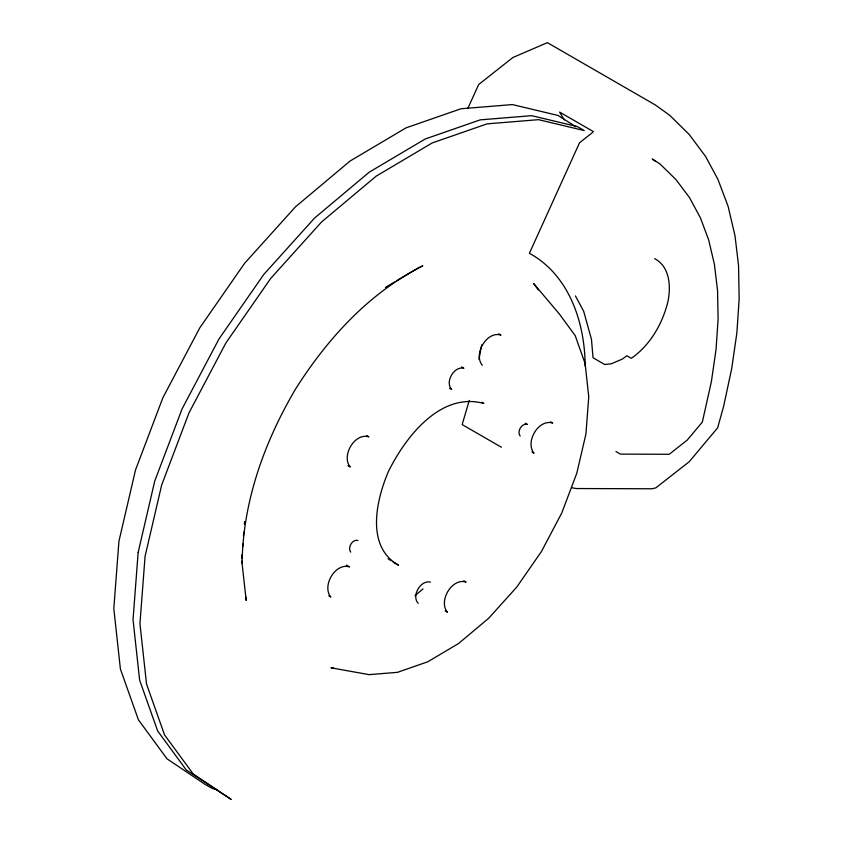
<?xml version="1.0" encoding="UTF-8"?>
<svg xmlns="http://www.w3.org/2000/svg" width="853" height="853" viewBox="0 0 853 853"><rect width="100%" height="100%" fill="white"/><g stroke="black" fill="none" stroke-linecap="round" stroke-linejoin="round"><path stroke-width="1.28" d="M241.783 558.491L242.081 554.525M242.689 546.602L242.892 543.958M243.489 536.025L243.787 532.059M244.395 524.126L244.598 521.482M242.113 563.108C242.881 501.511 264.366 442.195 295.266 389.512C327.147 338.961 368.869 293.08 422.811 265.848L420.636 266.776M478.97 359.188L481.689 344.889M469.278 400.409L462.155 424.581L501.372 447.228M467.764 108.555L478.672 84.522L512.866 57.524L547.402 42.65L655.2 104.887L669.594 115.208L689.181 134.433L705.602 156.504L717.885 179.258L728.121 206.383L735.009 235.812L738.549 265.518L739.156 299.03L736.875 332.862L731.693 368.677L723.611 406.359L717.65 427.833L689.235 461.708L655.797 487.873L652.087 488.769L576.319 488.545L572.022 487.799M415.006 595.65L423.024 588.922M592.579 132.46L579.539 142.76L529.393 253.288C569.346 275.103 585.019 322.967 585.147 366.129M385.471 287.418L394.555 282.034M396.826 280.69L419.537 267.234M333.534 667.579L330.911 667.792L369.104 674.648L397.455 672.335L427.716 661.811L458.562 643.525L488.652 618.286L516.662 587.195L541.378 551.603L561.722 513.079L576.788 473.287L585.936 433.985L588.751 396.88L585.126 363.602L575.199 335.602L559.429 314.096L533.701 283.612L538.286 289.86M217.131 789.611L212.045 788.396L205.051 784.355L167.039 758.839L138.41 719.815L120.401 668.997L113.812 608.605L118.93 541.282L135.52 469.96L162.87 397.765L199.783 327.851L244.63 263.268L295.469 206.842L350.071 161.046L406.049 127.865L460.961 108.768L512.397 104.578L558.129 115.486L575.978 126.809M430.413 582.098C420.593 579.741 411.221 595.97 418.173 603.295M357.919 540.493C352.46 538.776 347.171 547.871 350.754 552.083M593.549 131.693L559.6 112.084L564.281 119.964M654.646 258.64C669.872 266.637 670.959 286.267 668.016 301.269C662.61 323.564 650.349 345.038 631.327 358.335L626.87 355.765L622.253 359.124L611.196 363.836L604.67 364.476L593.038 357.759L591.47 339.355L583.687 311.324L575.423 295.916M498.717 333.8L500.978 335.101C486.764 330.612 473.01 354.294 482.318 365.276M615.973 451.557L620.43 454.127L669.242 454.276L687.273 440.041L702.328 422.086L711.381 381.664L716.062 349.293L718.109 318.937L717.554 290.606L714.409 264.313L708.704 240.045L700.409 217.814L689.533 197.672L676.024 179.652L659.891 163.851L652.289 159.01L655.435 161.27M461.601 366.907L463.883 368.229C454.063 365.873 444.701 382.101 451.642 389.426L449.606 388.254M550.58 421.819L552.733 423.056C538.51 418.567 524.755 442.249 534.074 453.231L531.963 452.015M525.235 423.216L527.335 424.431C521.876 422.704 516.587 431.799 520.17 436.022M481.742 402.253L483.875 403.48C440.361 391.367 405.068 437.632 388.318 471.73C376.226 500.125 365.521 546.528 398.511 565.187L393.201 562.116M366.715 435.584L368.912 436.853C354.699 432.364 340.944 456.035 350.263 467.017L347.96 465.695M463.797 580.744L466.079 582.066C451.866 577.566 438.111 601.248 447.42 612.23L445.202 610.951M346.339 565.049L349.527 566.893C335.314 562.404 321.56 586.075 330.868 597.057L328.746 595.831M388.094 558.683L391.164 560.741M245.696 596.578L246.186 600.459L241.826 561.125M138.154 552.381L133.036 619.705L139.625 680.097L157.634 730.914L186.263 769.939L231.184 799.442L193.173 773.927L164.544 734.902L146.535 684.085L139.945 623.692L145.063 556.369L161.654 485.048L189.003 412.852L225.906 342.938L270.764 278.355L321.602 221.929L376.205 176.134L432.183 142.952L487.095 123.856L538.531 119.665L584.252 130.573L577.342 126.575L531.622 115.677L480.186 119.868L425.274 138.964L369.296 172.135L314.693 217.941L263.854 274.367L218.997 338.95L182.094 408.864L154.745 481.06L138.154 552.381"/></g></svg>
